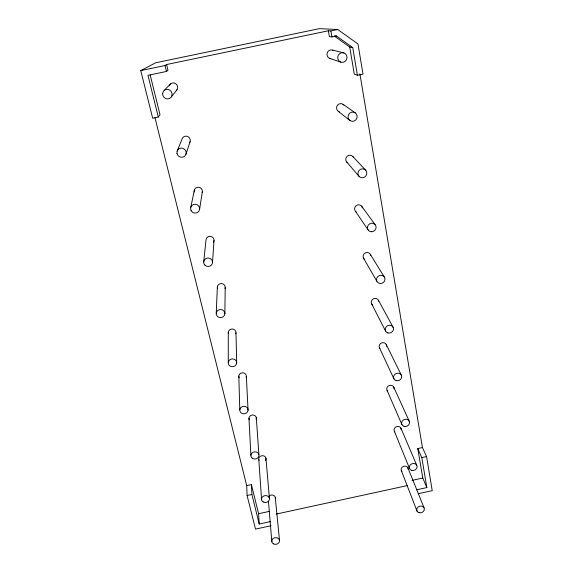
<?xml version="1.0" encoding="UTF-8"?>
<svg xmlns="http://www.w3.org/2000/svg" width="573" height="573" viewBox="0 0 573 573"><rect width="100%" height="100%" fill="white"/><g stroke="black" fill="none" stroke-linecap="round" stroke-linejoin="round"><path stroke-width="0.86" d="M228.255 362.587L228.29 332.39M224.867 313.846A4.326 4.061 0 0 0 218.635 309.943A4.326 4.061 0 0 0 218.148 316.962A4.326 4.061 0 0 0 224.867 313.846L225.203 287.531M216.229 313.338L217.36 287.037M212.526 262.549L214.016 240.474M203.694 261.968L206.008 239.922A4.018 3.868 8.9 0 1 211.272 236.534A4.018 3.868 8.9 0 1 213.357 242.365M199.64 209.002L202.376 191.547M190.816 207.218L194.397 189.914M185.967 154.23L190.078 141.71M177.143 151.143L182.114 138.902A4.247 4.118 43.9 0 1 187.887 136.582A4.247 4.118 43.9 0 1 189.606 142.684M334.496 36.206L349.695 47.007L354.286 74.096L357.423 75.335L363.003 74.161L357.982 43.956L337.755 29.517L319.333 28.65L155.641 62.786L140.765 70.615L152.683 118.239L158.306 117.057L160.025 114.801L150.169 74.927M171.363 96.887L177 89.753M164.157 90.448L170.51 83.937M158.306 117.057L147.956 75.328L166.449 71.467L167.989 70.3L166.607 64.534L328.365 30.784L330.893 30.949L337.755 29.517M140.765 70.615L165.024 65.551L166.607 64.534M271.165 525.699L255.508 529.108L247.092 495.487L246.705 485.632L251.404 484.615L258.595 513.709L259.232 524.03L270.284 521.623M416.707 489.786L426.849 487.58L422.767 478.04L417.774 448.559L422.437 447.549L426.57 456.559L432.235 490.66L418.405 493.668M247.092 495.487L251.891 494.449L251.404 484.615M417.774 448.559L421.8 457.598L426.57 456.559M258.595 513.709L269.425 511.36M412.001 480.382L422.767 478.04M276.286 514.067L407.704 485.496M328.365 30.784L329.389 36.608L331.939 36.916L336.437 35.977L352.746 47.58L357.423 75.335M334.661 35.791L336.437 35.977M349.695 47.007L352.746 47.58M332.598 50.116L343.936 52.924A4.87 4.641 -77.8 0 1 345.361 61.175A4.87 4.641 -77.8 0 1 337.784 58.482A4.87 4.641 -77.8 0 1 343.936 52.924M329.79 58.432L340.785 62.135M343.019 104.307L355.21 112.824A4.684 4.512 -64.4 0 1 354.508 120.867A4.684 4.512 -64.4 0 1 348.069 116.434A4.684 4.512 -64.4 0 1 355.21 112.824M338.328 111.355L349.996 120.602M352.861 156.558L365.803 170.331A4.534 4.362 -47.5 0 1 363.132 177.666A4.534 4.362 -47.5 0 1 358.218 171.921A4.534 4.362 -47.5 0 1 365.803 170.331M346.694 161.98L358.977 176.291M361.556 206.087L375.107 224.616M355.496 211.33L368.41 230.367M370.452 254.534L384.612 277.504A4.312 4.032 -28.9 0 1 380.314 283.492A4.312 4.032 -28.9 0 1 377.285 277.196A4.312 4.032 -28.9 0 1 384.612 277.504M363.425 258L376.869 281.3M378.495 300.359L393.142 327.341M371.591 303.74L385.557 331.029M386.238 344.509L401.336 375.179M379.455 347.797L393.895 378.76M393.701 387.069L409.201 421.126M387.04 390.27L401.902 424.607M400.907 428.124L416.772 465.305M394.353 431.247L409.609 468.685M407.854 467.747L424.049 507.807M401.415 470.791L417.015 511.095M154.968 117.68L246.705 485.632M251.891 494.449L259.232 524.03M165.024 65.551L166.449 71.467M330.893 30.949L331.939 36.916M359.887 73.831L422.437 447.549M421.8 457.598L426.849 487.58M275.269 497.428L279.495 540.26M265.951 458.25L269.403 498.288M268.465 501.425L271.831 541.757M256.303 417.645L258.91 454.661M258.803 459.625L261.589 499.806M248.961 418.175L250.881 455.263M246.354 376.461L248.059 410.254A4.147 3.746 -5.5 0 1 241.598 413.19A4.147 3.746 -5.5 0 1 242.121 406.708A4.147 3.746 -5.5 0 1 248.059 410.254M238.819 376.074L239.793 409.86M235.976 332.827L236.699 363.038A4.233 3.896 -3.4 0 1 230.117 366.061A4.233 3.896 -3.4 0 1 230.618 359.321A4.233 3.896 -3.4 0 1 236.699 363.038M268.816 496.44A3.581 3.116 -8.4 0 1 272.963 495.129A3.581 3.116 -8.4 0 1 275.312 498.245M401.895 471.457A3.567 3.101 -19.2 0 1 403.643 466.329A3.567 3.101 -19.2 0 1 408.134 469.337M394.84 431.935A3.631 3.209 -20.1 0 1 396.609 426.634A3.631 3.209 -20.1 0 1 401.193 429.764M387.541 390.987A3.696 3.323 -21.4 0 1 389.325 385.507A3.696 3.323 -21.4 0 1 394.002 388.773M259.096 460.42A3.646 3.223 -7.6 0 1 260.264 456.366A3.646 3.223 -7.6 0 1 264.927 456.559A3.646 3.223 -7.6 0 1 265.371 460.678M249.319 419.873A3.71 3.338 -6.5 0 1 252.449 415.01A3.71 3.338 -6.5 0 1 256.16 419.379M239.192 377.829A3.782 3.467 -5 0 1 242.358 372.808A3.782 3.467 -5 0 1 246.154 377.349M228.355 333.328A3.853 3.596 -2.6 0 1 232.394 329.017A3.853 3.596 -2.6 0 1 235.775 333.751M217.432 288.011A3.932 3.725 1.4 0 1 221.529 283.563A3.932 3.725 1.4 0 1 225.003 288.484M194.283 191.991A4.118 4.004 24 0 1 198.516 187.228A4.118 4.004 24 0 1 202.183 192.578M379.971 348.542A3.767 3.445 -23.1 0 1 381.768 342.876A3.767 3.445 -23.1 0 1 386.546 346.278M372.837 305.115A3.839 3.574 -25.8 0 1 373.03 299.085A3.839 3.574 -25.8 0 1 378.782 301.255M364.707 259.44A3.918 3.71 -30.2 0 1 364.879 253.18A3.918 3.71 -30.2 0 1 370.752 255.458M356.256 211.989A4.004 3.839 -37.9 0 1 356.413 205.492A4.004 3.839 -37.9 0 1 362.408 207.884M347.467 162.668A4.111 3.975 -51.6 0 1 347.181 156.243A4.111 3.975 -51.6 0 1 353.419 157.432M339.28 111.828A4.24 4.09 -68.5 0 1 337.289 105.504A4.24 4.09 -68.5 0 1 343.807 105.031M330.857 58.654A4.398 4.19 -80.3 0 1 327.233 52.866A4.398 4.19 -80.3 0 1 333.579 50.625M169.322 85.785A4.405 4.219 56.5 0 1 175.703 83.694A4.405 4.219 56.5 0 1 176.276 90.591M162.625 93.714A4.885 4.677 54.2 0 0 169.558 98.484A4.885 4.677 54.2 0 0 169.916 90.183A4.885 4.677 54.2 0 0 162.625 93.714M177.021 153.514A4.691 4.548 39.3 0 0 184.664 156.185A4.691 4.548 39.3 0 0 182.973 148.343A4.691 4.548 39.3 0 0 177.021 153.514M191.081 210.578A4.541 4.398 19.2 0 0 198.91 211.151A4.541 4.398 19.2 0 0 195.372 204.267A4.541 4.398 19.2 0 0 191.081 210.578M371.34 231.75A4.412 4.197 -35.6 0 0 375.709 225.533A4.412 4.197 -35.6 0 0 368.224 225.168A4.412 4.197 -35.6 0 0 371.34 231.75M204.797 265.027A4.426 4.226 6.3 0 0 212.304 263.63A4.426 4.226 6.3 0 0 207.218 258.101A4.426 4.226 6.3 0 0 204.797 265.027M387.864 332.942A4.219 3.875 -25 0 0 393.45 328.308A4.219 3.875 -25 0 0 386.725 326.288A4.219 3.875 -25 0 0 387.864 332.942M396.151 380.587A4.133 3.725 -22.6 0 0 401.637 376.103A4.133 3.725 -22.6 0 0 395.055 374.198A4.133 3.725 -22.6 0 0 396.151 380.587M404.108 426.355A4.047 3.581 -21 0 0 409.494 422.015A4.047 3.581 -21 0 0 403.055 420.217A4.047 3.581 -21 0 0 404.108 426.355M252.629 458.457A4.061 3.596 -7 0 0 258.967 455.599A4.061 3.596 -7 0 0 253.173 452.219A4.061 3.596 -7 0 0 252.629 458.457M411.758 470.361A3.968 3.445 -19.8 0 0 417.051 466.157A3.968 3.445 -19.8 0 0 410.748 464.452A3.968 3.445 -19.8 0 0 411.758 470.361M263.236 501.977A3.982 3.459 -8 0 0 269.453 499.19A3.982 3.459 -8 0 0 263.795 495.967A3.982 3.459 -8 0 0 263.236 501.977M273.436 543.841A3.904 3.331 -8.7 0 0 279.538 541.134A3.904 3.331 -8.7 0 0 274.009 538.047A3.904 3.331 -8.7 0 0 273.436 543.841M419.121 512.699A3.889 3.316 -19 0 0 424.321 508.623A3.889 3.316 -19 0 0 418.147 507.012A3.889 3.316 -19 0 0 419.121 512.699"/></g></svg>
